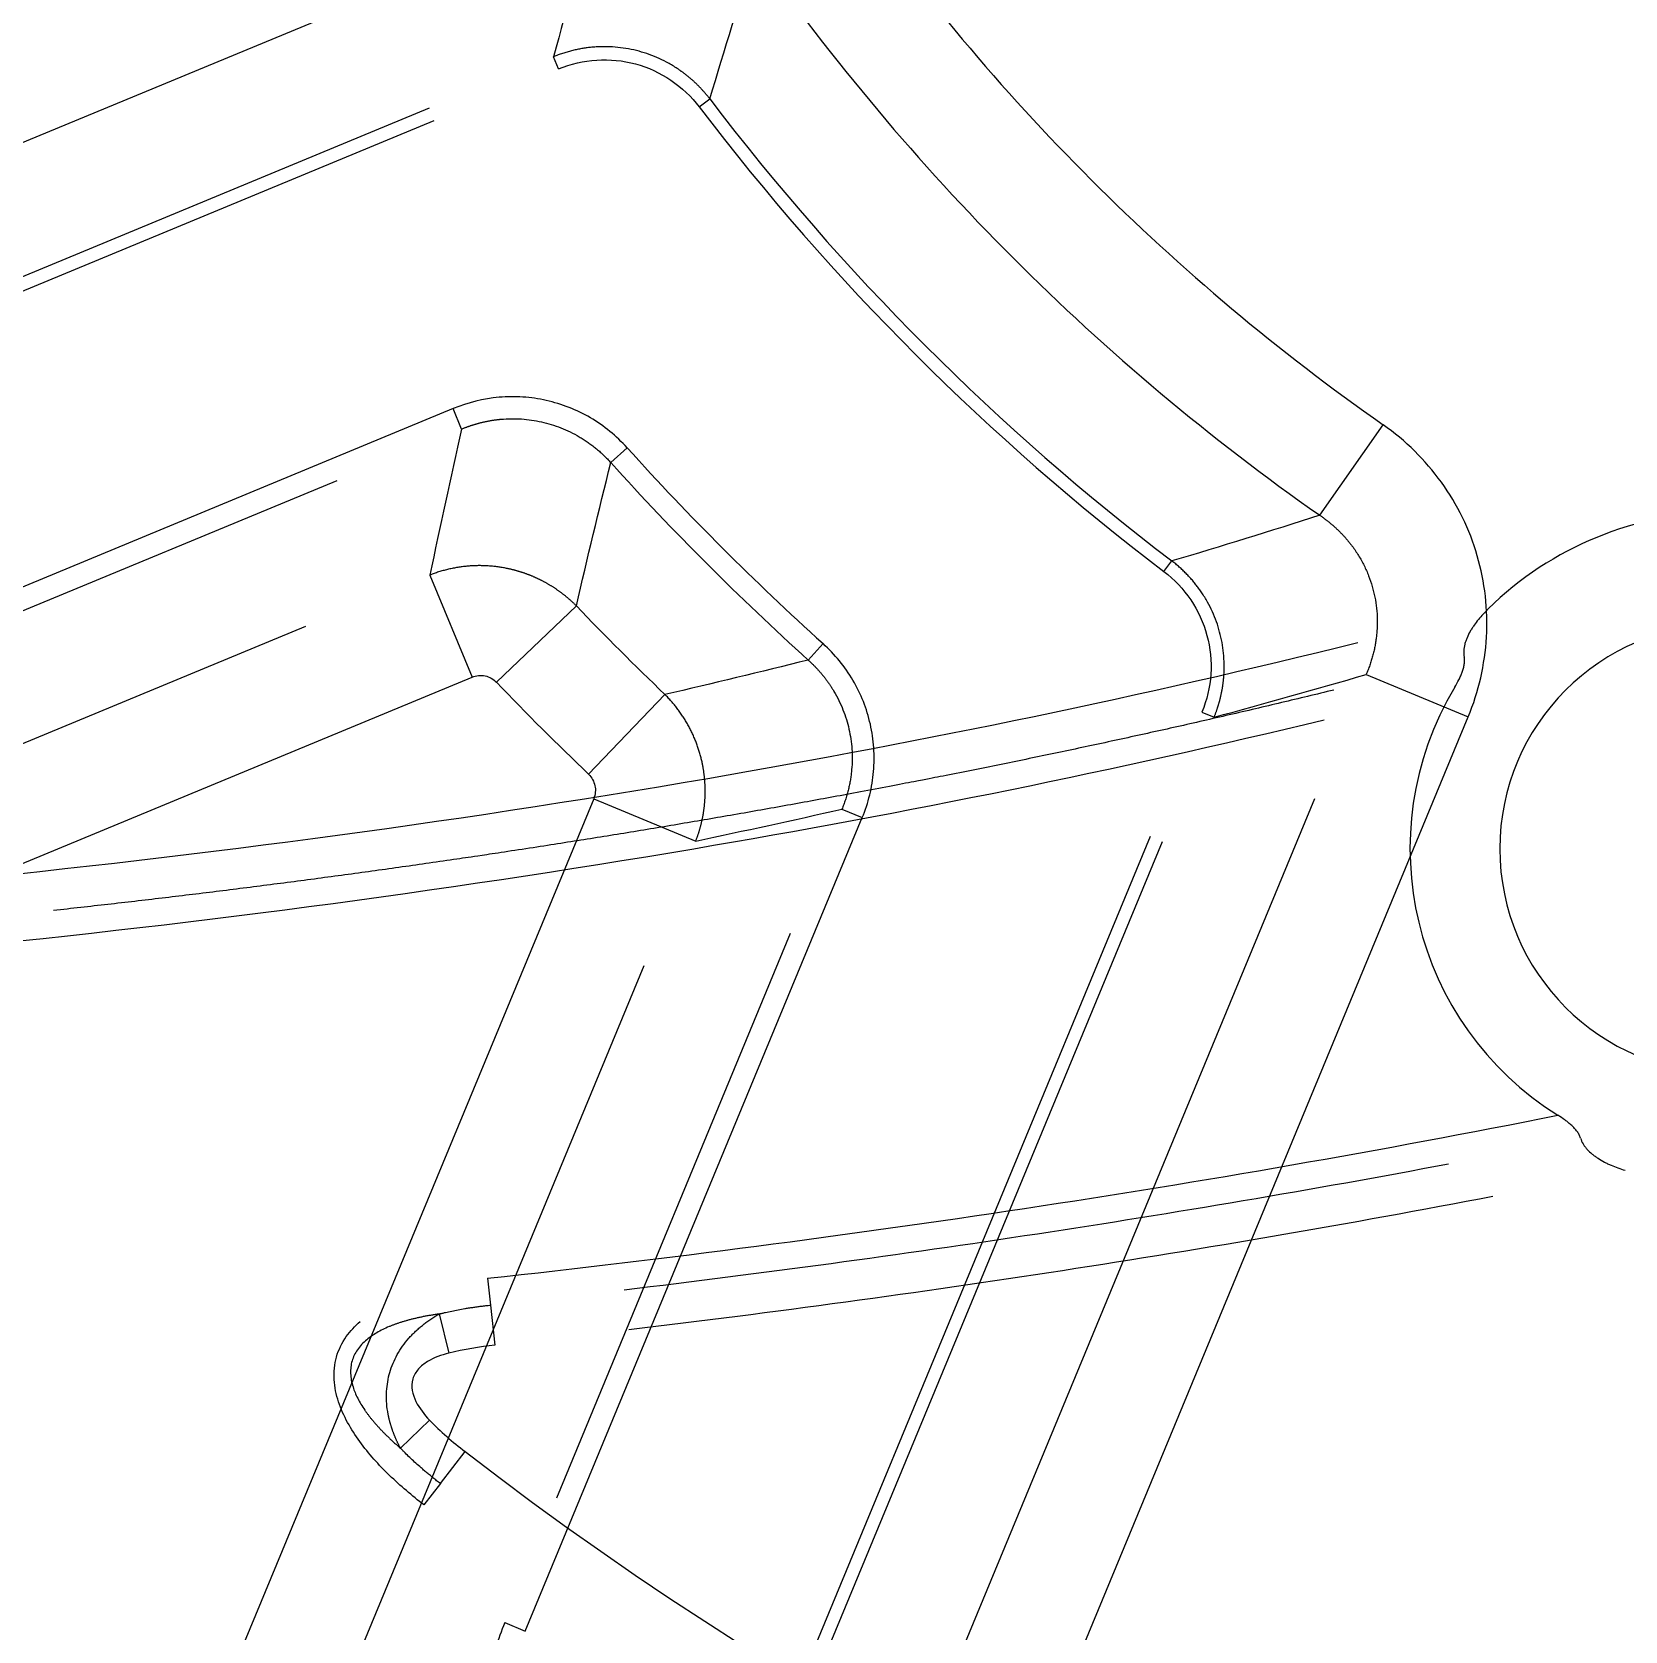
# Model space of a CAD drawing. Header units: millimetres. Extents: x 18 to 755, y 19 to 576.
# Drawn here: x 104.57 to 140.07, y 184.65 to 220.29 of the extents above; entities that cross this region are included whole.
import ezdxf

# ---------------------------------------------------------------- set-up
doc = ezdxf.new("R2010")
doc.units = ezdxf.units.MM
doc.layers.add('1', color=7, linetype='Continuous', true_color=0xffffff)

msp = doc.modelspace()

# ---------------------------------------------------------------- linework, layer by layer
at = {"layer": '1', "color": 7, "lineweight": -3}
for p, q in [((60.104, 199.503), (114.37, 221.979)), ((116.304, 219.467), (116.191, 219.74)), ((113.419, 218.592), (95.105, 211.006)), ((119.438, 218.62), (119.673, 218.799)), ((92.446, 209.585), (113.532, 218.319)), ((113.954, 211.897), (95.823, 204.387)), ((114.142, 211.442), (113.954, 211.897)), ((133.265, 209.519), (134.678, 211.536)), ((117.466, 210.693), (117.831, 211.022)), ((98.784, 205.08), (111.37, 210.294)), ((113.433, 208.186), (114.375, 205.912)), ((129.792, 208.266), (129.971, 208.501)), ((114.919, 205.797), (116.698, 207.499)), ((110.661, 207.038), (67.021, 188.961)), ((121.866, 206.292), (122.196, 206.658)), ((67.963, 186.686), (114.375, 205.912)), ((134.299, 205.969), (136.574, 205.027)), ((116.97, 203.746), (118.673, 205.524)), ((111.799, 145.219), (136.574, 205.027)), ((130.639, 205.132), (130.912, 205.019)), ((117.085, 203.202), (97.859, 156.79)), ((133.151, 203.198), (110.673, 148.933)), ((117.085, 203.202), (119.359, 202.259)), ((122.616, 202.969), (123.07, 202.78)), ((115.56, 184.65), (123.07, 202.78)), ((129.49, 202.36), (120.756, 181.275)), ((122.177, 183.933), (129.763, 202.247)), ((121.467, 200.197), (116.254, 187.61)), ((100.134, 155.847), (118.211, 199.487)), ((114.721, 192.512), (114.786, 191.915)), ((114.786, 191.915), (114.884, 191.021)), ((113.639, 191.717), (113.858, 190.844)), ((112.776, 188.729), (113.427, 189.35)), ((113.669, 187.935), (114.218, 188.648)), ((113.669, 187.935), (113.302, 187.46)), ((115.105, 184.839), (115.56, 184.65))]:
    msp.add_line(p, q, dxfattribs=at)
for centre, radius, start, end in [((162.711, 251.538), 136.863, 90, 270), ((162.711, 251.538), 129, 90, 270), ((162.711, 251.538), 95.586, 90, 270), ((162.711, 251.538), 94.686, 90, 270), ((162.711, 251.538), 94.086, 90, 270), ((162.711, 251.538), 80.914, 52.3649, 218.78955), ((162.711, 251.538), 80.314, 90, 218.78955), ((162.711, 251.538), 79.414, 90, 218.78955), ((162.711, 251.538), 79.414, 232.3649, 38.78955), ((162.711, 251.538), 48.847, 215.0204, 234.9777), ((162.711, 251.538), 51.309, 215.0204, 234.9777), ((162.711, 251.538), 54.37, 217.2601, 232.738), ((162.711, 251.538), 54.075, 217.2601, 232.738), ((162.711, 251.538), 60.462, 222.07411, 227.92589), ((162.711, 251.538), 60.954, 222.07411, 227.92589), ((142.278, 202.086), 7.5, 90, 134.5039), ((162.711, 251.538), 63.691, 223.74355, 226.25645), ((142.278, 202.086), 5, 90, 270), ((162.711, 251.538), 66.153, 223.74355, 226.25645), ((142.278, 202.086), 7, 149.0415, 238.0414)]:
    msp.add_arc(centre, radius, start, end, dxfattribs=at)
for points in [[(117.142, 223.127), (116.811, 221.993), (116.495, 220.864), (116.191, 219.74)], [(119.673, 218.799), (119.999, 219.894), (120.338, 220.992), (120.692, 222.093)], [(114.142, 211.442), (113.896, 210.353), (113.66, 209.268), (113.433, 208.186)], [(116.698, 207.499), (116.944, 208.561), (117.2, 209.626), (117.466, 210.693)], [(133.265, 209.519), (132.164, 209.166), (131.066, 208.827), (129.971, 208.501)], [(121.866, 206.292), (120.799, 206.027), (119.735, 205.771), (118.673, 205.524)], [(130.912, 205.019), (132.036, 205.323), (133.165, 205.639), (134.299, 205.969)], [(119.359, 202.259), (120.441, 202.487), (121.527, 202.723), (122.616, 202.969)], [(114.884, 191.021), (114.539, 190.983), (114.196, 190.929), (113.858, 190.844)], [(113.427, 189.35), (113.671, 189.094), (113.938, 188.864), (114.218, 188.648)]]:
    msp.add_open_spline(points, degree=3, dxfattribs=at)
for points, knots in [([(119.673, 218.799), (119.668, 218.806), (119.658, 218.819), (119.642, 218.839), (119.626, 218.859), (119.61, 218.878), (119.594, 218.898), (119.578, 218.917), (119.562, 218.936), (119.546, 218.955), (119.529, 218.973), (119.512, 218.992), (119.496, 219.01), (119.479, 219.028), (119.462, 219.046), (119.445, 219.064), (119.427, 219.082), (119.41, 219.099), (119.393, 219.117), (119.375, 219.134), (119.358, 219.15), (119.34, 219.167), (119.322, 219.184), (119.304, 219.2), (119.286, 219.216), (119.268, 219.232), (119.25, 219.248), (119.232, 219.263), (119.214, 219.279), (119.196, 219.294), (119.177, 219.309), (119.159, 219.323), (119.14, 219.338), (119.122, 219.352), (119.103, 219.367), (119.085, 219.381), (119.066, 219.394), (119.047, 219.408), (119.028, 219.421), (119.01, 219.434), (118.991, 219.447), (118.911, 219.502), (118.766, 219.591), (118.549, 219.701), (118.326, 219.792), (118.097, 219.865), (117.863, 219.918), (117.624, 219.952), (117.381, 219.967), (117.202, 219.963), (117.088, 219.955), (117.04, 219.951), (116.991, 219.946), (116.942, 219.94), (116.892, 219.933), (116.843, 219.925), (116.793, 219.917), (116.743, 219.907), (116.693, 219.897), (116.643, 219.885), (116.592, 219.873), (116.542, 219.86), (116.492, 219.845), (116.441, 219.83), (116.391, 219.814), (116.341, 219.797), (116.291, 219.779), (116.241, 219.76), (116.208, 219.746), (116.191, 219.74)], [0, 0, 0, 0, 0.006529, 0.013047, 0.019555, 0.026051, 0.032536, 0.039009, 0.045469, 0.051917, 0.058352, 0.064774, 0.071182, 0.077576, 0.083955, 0.09032, 0.09667, 0.103004, 0.109323, 0.115626, 0.121912, 0.128181, 0.134434, 0.140669, 0.146886, 0.153086, 0.159267, 0.165429, 0.171573, 0.177697, 0.183801, 0.189886, 0.195951, 0.201995, 0.208019, 0.214022, 0.220003, 0.225963, 0.231901, 0.237817, 0.243711, 0.249582, 0.312525, 0.375222, 0.437468, 0.499068, 0.560676, 0.622939, 0.685659, 0.748632, 0.7611, 0.773669, 0.786336, 0.799098, 0.811953, 0.824897, 0.837929, 0.851045, 0.864243, 0.877519, 0.89087, 0.904293, 0.917785, 0.931343, 0.944963, 0.958642, 0.972377, 0.986164, 1, 1, 1, 1]), ([(116.304, 219.467), (116.576, 219.579), (116.861, 219.646), (117.444, 219.685), (117.735, 219.656), (118.3, 219.503), (118.564, 219.382), (119.05, 219.053), (119.26, 218.854), (119.438, 218.62)], [0, 0, 0, 0, 0.25, 0.25, 0.5, 0.5, 0.75, 0.75, 1, 1, 1, 1]), ([(117.831, 211.022), (117.712, 211.155), (117.583, 211.277), (117.309, 211.501), (117.162, 211.603), (116.858, 211.781), (116.7, 211.858), (116.372, 211.987), (116.201, 212.04), (115.856, 212.117), (115.682, 212.142), (115.332, 212.166), (115.154, 212.164), (114.624, 212.117), (114.283, 212.034), (113.954, 211.897)], [0, 0, 0, 0, 0.125, 0.125, 0.25, 0.25, 0.375, 0.375, 0.5, 0.5, 0.625, 0.625, 0.75, 0.75, 1, 1, 1, 1]), ([(114.142, 211.442), (114.15, 211.446), (114.167, 211.453), (114.192, 211.463), (114.217, 211.472), (114.242, 211.482), (114.267, 211.491), (114.292, 211.5), (114.317, 211.509), (114.343, 211.518), (114.368, 211.526), (114.393, 211.534), (114.418, 211.542), (114.444, 211.55), (114.469, 211.557), (114.494, 211.564), (114.519, 211.571), (114.545, 211.578), (114.57, 211.584), (114.595, 211.591), (114.62, 211.597), (114.646, 211.602), (114.671, 211.608), (114.696, 211.613), (114.721, 211.618), (114.746, 211.623), (114.771, 211.627), (114.796, 211.632), (114.821, 211.636), (114.846, 211.64), (114.871, 211.643), (114.896, 211.647), (114.921, 211.65), (114.945, 211.653), (114.97, 211.656), (114.995, 211.658), (115.087, 211.667), (115.247, 211.675), (115.475, 211.669), (115.701, 211.645), (115.922, 211.604), (116.14, 211.546), (116.354, 211.472), (116.562, 211.38), (116.712, 211.299), (116.807, 211.242), (116.85, 211.215), (116.894, 211.187), (116.937, 211.158), (116.98, 211.128), (117.023, 211.097), (117.065, 211.065), (117.107, 211.032), (117.149, 210.998), (117.19, 210.963), (117.231, 210.927), (117.272, 210.89), (117.312, 210.852), (117.351, 210.814), (117.39, 210.774), (117.428, 210.734), (117.453, 210.706), (117.466, 210.693)], [0, 0, 0, 0, 0.007423, 0.014834, 0.022232, 0.029616, 0.036986, 0.044342, 0.051683, 0.059008, 0.066318, 0.073613, 0.08089, 0.088151, 0.095394, 0.10262, 0.109828, 0.117017, 0.124188, 0.131339, 0.13847, 0.145582, 0.152673, 0.159743, 0.166793, 0.17382, 0.180826, 0.18781, 0.194771, 0.201709, 0.208624, 0.215516, 0.222383, 0.229226, 0.236045, 0.242839, 0.249607, 0.31255, 0.375247, 0.437527, 0.499226, 0.560966, 0.623281, 0.686008, 0.748976, 0.763016, 0.777162, 0.791412, 0.805763, 0.820211, 0.834754, 0.849388, 0.864111, 0.878918, 0.893806, 0.908772, 0.923812, 0.938923, 0.954101, 0.969343, 0.984643, 1, 1, 1, 1]), ([(136.574, 205.027), (136.81, 205.597), (136.946, 206.189), (137.017, 207.42), (136.948, 208.024), (136.604, 209.208), (136.337, 209.755), (135.616, 210.755), (135.183, 211.182), (134.678, 211.536)], [0, 0, 0, 0, 0.25, 0.25, 0.5, 0.5, 0.75, 0.75, 1, 1, 1, 1]), ([(133.265, 209.519), (133.272, 209.514), (133.287, 209.505), (133.309, 209.489), (133.33, 209.474), (133.352, 209.459), (133.373, 209.443), (133.394, 209.428), (133.415, 209.412), (133.436, 209.396), (133.456, 209.38), (133.476, 209.364), (133.496, 209.347), (133.516, 209.331), (133.536, 209.314), (133.555, 209.298), (133.575, 209.281), (133.594, 209.264), (133.613, 209.247), (133.631, 209.229), (133.65, 209.212), (133.668, 209.195), (133.686, 209.177), (133.704, 209.16), (133.722, 209.142), (133.739, 209.124), (133.756, 209.106), (133.773, 209.089), (133.79, 209.071), (133.807, 209.052), (133.823, 209.034), (133.839, 209.016), (133.855, 208.998), (133.871, 208.979), (133.886, 208.961), (133.902, 208.943), (133.917, 208.924), (133.931, 208.906), (133.946, 208.887), (133.961, 208.868), (133.975, 208.85), (134.035, 208.769), (134.134, 208.623), (134.257, 208.401), (134.358, 208.171), (134.438, 207.936), (134.497, 207.693), (134.535, 207.445), (134.551, 207.193), (134.546, 207.007), (134.536, 206.889), (134.531, 206.84), (134.525, 206.79), (134.519, 206.74), (134.511, 206.689), (134.503, 206.639), (134.493, 206.588), (134.483, 206.536), (134.471, 206.485), (134.458, 206.434), (134.445, 206.382), (134.43, 206.33), (134.415, 206.279), (134.398, 206.227), (134.38, 206.175), (134.362, 206.123), (134.342, 206.072), (134.321, 206.02), (134.306, 205.986), (134.299, 205.969)], [0, 0, 0, 0, 0.006622, 0.013229, 0.019821, 0.026397, 0.032958, 0.039502, 0.04603, 0.052541, 0.059034, 0.06551, 0.071969, 0.078408, 0.08483, 0.091232, 0.097615, 0.103979, 0.110323, 0.116647, 0.12295, 0.129232, 0.135493, 0.141733, 0.147951, 0.154147, 0.160321, 0.166472, 0.1726, 0.178705, 0.184786, 0.190844, 0.196878, 0.202887, 0.208872, 0.214832, 0.220767, 0.226677, 0.232562, 0.23842, 0.244253, 0.250059, 0.313341, 0.376201, 0.438468, 0.499984, 0.561485, 0.623762, 0.686655, 0.749995, 0.762241, 0.774603, 0.787078, 0.799664, 0.81236, 0.825161, 0.838067, 0.851073, 0.864178, 0.877379, 0.890672, 0.904055, 0.917526, 0.93108, 0.944715, 0.958428, 0.972215, 0.986073, 1, 1, 1, 1]), ([(116.698, 207.499), (116.691, 207.506), (116.678, 207.519), (116.659, 207.538), (116.639, 207.557), (116.619, 207.576), (116.599, 207.595), (116.578, 207.614), (116.558, 207.632), (116.537, 207.65), (116.516, 207.668), (116.495, 207.686), (116.474, 207.704), (116.453, 207.721), (116.431, 207.738), (116.409, 207.755), (116.388, 207.772), (116.366, 207.789), (116.344, 207.805), (116.322, 207.821), (116.299, 207.837), (116.277, 207.853), (116.254, 207.869), (116.231, 207.884), (116.209, 207.899), (116.186, 207.914), (116.163, 207.929), (116.139, 207.943), (116.116, 207.957), (116.093, 207.971), (116.069, 207.985), (116.046, 207.999), (116.022, 208.012), (115.998, 208.025), (115.975, 208.038), (115.951, 208.051), (115.927, 208.063), (115.903, 208.075), (115.879, 208.087), (115.854, 208.099), (115.83, 208.11), (115.806, 208.121), (115.782, 208.132), (115.757, 208.143), (115.733, 208.154), (115.708, 208.164), (115.684, 208.174), (115.659, 208.184), (115.634, 208.193), (115.61, 208.203), (115.585, 208.212), (115.56, 208.221), (115.536, 208.23), (115.511, 208.238), (115.486, 208.246), (115.462, 208.254), (115.437, 208.262), (115.412, 208.269), (115.387, 208.277), (115.363, 208.284), (115.338, 208.29), (115.313, 208.297), (115.288, 208.303), (115.264, 208.31), (115.239, 208.315), (115.214, 208.321), (115.19, 208.327), (115.158, 208.333), (115.119, 208.341), (115.072, 208.35), (115.025, 208.358), (114.977, 208.365), (114.929, 208.372), (114.881, 208.378), (114.833, 208.383), (114.784, 208.387), (114.735, 208.39), (114.685, 208.393), (114.635, 208.395), (114.586, 208.396), (114.536, 208.397), (114.485, 208.396), (114.435, 208.395), (114.384, 208.393), (114.334, 208.389), (114.283, 208.386), (114.232, 208.381), (114.182, 208.375), (114.131, 208.369), (114.08, 208.361), (114.029, 208.353), (113.979, 208.344), (113.928, 208.334), (113.878, 208.323), (113.827, 208.311), (113.777, 208.299), (113.727, 208.285), (113.677, 208.271), (113.628, 208.256), (113.578, 208.24), (113.53, 208.223), (113.481, 208.205), (113.449, 208.192), (113.433, 208.186)], [0, 0, 0, 0, 0.007816, 0.015634, 0.023453, 0.031272, 0.039091, 0.046911, 0.05473, 0.062547, 0.070364, 0.078178, 0.08599, 0.0938, 0.101606, 0.109409, 0.117208, 0.125003, 0.132793, 0.140578, 0.148358, 0.156131, 0.163898, 0.171659, 0.179412, 0.187158, 0.194896, 0.202625, 0.210346, 0.218057, 0.22576, 0.233452, 0.241134, 0.248805, 0.256466, 0.264115, 0.271752, 0.279377, 0.286989, 0.294589, 0.302175, 0.309748, 0.317306, 0.324851, 0.33238, 0.339895, 0.347394, 0.354878, 0.362346, 0.369797, 0.377231, 0.384649, 0.392049, 0.399432, 0.406796, 0.414143, 0.42147, 0.428779, 0.436069, 0.443339, 0.45059, 0.45782, 0.46503, 0.47222, 0.479389, 0.486537, 0.493663, 0.500768, 0.514141, 0.527591, 0.541114, 0.55471, 0.568376, 0.58211, 0.595911, 0.609777, 0.623705, 0.637693, 0.65174, 0.665842, 0.679998, 0.694206, 0.708463, 0.722766, 0.737114, 0.751504, 0.765932, 0.780398, 0.794898, 0.809429, 0.82399, 0.838577, 0.853187, 0.867819, 0.882469, 0.897134, 0.911812, 0.926501, 0.941197, 0.955897, 0.9706, 0.985302, 1, 1, 1, 1]), ([(129.792, 208.266), (130.026, 208.088), (130.227, 207.875), (130.554, 207.39), (130.676, 207.125), (130.828, 206.56), (130.857, 206.271), (130.817, 205.685), (130.751, 205.403), (130.639, 205.132)], [0, 0, 0, 0, 0.25, 0.25, 0.5, 0.5, 0.75, 0.75, 1, 1, 1, 1]), ([(130.912, 205.019), (130.915, 205.027), (130.921, 205.042), (130.93, 205.066), (130.94, 205.089), (130.948, 205.113), (130.957, 205.137), (130.966, 205.16), (130.974, 205.184), (130.982, 205.208), (130.99, 205.231), (130.997, 205.255), (131.005, 205.279), (131.012, 205.302), (131.019, 205.326), (131.026, 205.35), (131.032, 205.374), (131.039, 205.397), (131.045, 205.421), (131.051, 205.445), (131.056, 205.469), (131.062, 205.492), (131.067, 205.516), (131.072, 205.54), (131.077, 205.563), (131.082, 205.587), (131.086, 205.61), (131.091, 205.634), (131.095, 205.657), (131.099, 205.681), (131.102, 205.704), (131.106, 205.727), (131.109, 205.751), (131.112, 205.774), (131.115, 205.797), (131.118, 205.82), (131.12, 205.843), (131.122, 205.866), (131.125, 205.889), (131.127, 205.912), (131.128, 205.935), (131.135, 206.031), (131.139, 206.201), (131.125, 206.444), (131.091, 206.683), (131.038, 206.918), (130.967, 207.147), (130.876, 207.37), (130.766, 207.588), (130.673, 207.74), (130.609, 207.834), (130.581, 207.874), (130.552, 207.914), (130.522, 207.953), (130.491, 207.992), (130.459, 208.031), (130.427, 208.07), (130.393, 208.108), (130.359, 208.146), (130.324, 208.184), (130.288, 208.221), (130.251, 208.258), (130.213, 208.294), (130.175, 208.33), (130.136, 208.366), (130.096, 208.4), (130.055, 208.434), (130.013, 208.468), (129.985, 208.49), (129.971, 208.501)], [0, 0, 0, 0, 0.00653, 0.013049, 0.019558, 0.026055, 0.032541, 0.039014, 0.045476, 0.051924, 0.05836, 0.064782, 0.071191, 0.077585, 0.083965, 0.09033, 0.09668, 0.103015, 0.109334, 0.115637, 0.121923, 0.128192, 0.134445, 0.14068, 0.146897, 0.153096, 0.159277, 0.165439, 0.171582, 0.177706, 0.18381, 0.189894, 0.195958, 0.202002, 0.208025, 0.214027, 0.220007, 0.225966, 0.231904, 0.237819, 0.243712, 0.249582, 0.312536, 0.375236, 0.437479, 0.499068, 0.560687, 0.622954, 0.68567, 0.748632, 0.761102, 0.773673, 0.786341, 0.799105, 0.811961, 0.824907, 0.837939, 0.851056, 0.864254, 0.87753, 0.890881, 0.904303, 0.917795, 0.931352, 0.944971, 0.958648, 0.972381, 0.986166, 1, 1, 1, 1]), ([(137.021, 207.435), (136.982, 207.397), (136.945, 207.358), (136.872, 207.278), (136.836, 207.238), (136.768, 207.154), (136.736, 207.111), (136.69, 207.045), (136.675, 207.023), (136.646, 206.978), (136.632, 206.955), (136.592, 206.885), (136.569, 206.838), (136.538, 206.766), (136.528, 206.741), (136.512, 206.693), (136.504, 206.668), (136.485, 206.594), (136.478, 206.546), (136.474, 206.475), (136.474, 206.451), (136.478, 206.406), (136.481, 206.383), (136.485, 206.362)], [0, 0, 0, 0, 0.125, 0.125, 0.25, 0.25, 0.375, 0.375, 0.4375, 0.4375, 0.5, 0.5, 0.625, 0.625, 0.6875, 0.6875, 0.75, 0.75, 0.875, 0.875, 0.9375, 0.9375, 1, 1, 1, 1]), ([(101.975, 201.298), (107.886, 201.873), (113.776, 202.649), (124.488, 204.493), (129.328, 205.491), (134.116, 206.685)], [0, 0, 0, 0, 0.54601, 0.54601, 1, 1, 1, 1]), ([(123.07, 202.78), (123.139, 202.945), (123.194, 203.113), (123.278, 203.458), (123.307, 203.634), (123.337, 203.985), (123.339, 204.161), (123.315, 204.512), (123.289, 204.689), (123.211, 205.034), (123.159, 205.202), (123.03, 205.528), (122.952, 205.689), (122.682, 206.147), (122.46, 206.419), (122.196, 206.658)], [0, 0, 0, 0, 0.125, 0.125, 0.25, 0.25, 0.375, 0.375, 0.5, 0.5, 0.625, 0.625, 0.75, 0.75, 1, 1, 1, 1]), ([(121.866, 206.292), (121.872, 206.286), (121.886, 206.274), (121.906, 206.256), (121.925, 206.238), (121.945, 206.219), (121.964, 206.2), (121.983, 206.182), (122.002, 206.163), (122.02, 206.144), (122.039, 206.124), (122.057, 206.105), (122.075, 206.086), (122.092, 206.066), (122.11, 206.046), (122.127, 206.027), (122.144, 206.007), (122.161, 205.987), (122.178, 205.967), (122.194, 205.947), (122.211, 205.926), (122.227, 205.906), (122.242, 205.886), (122.258, 205.865), (122.273, 205.845), (122.288, 205.824), (122.303, 205.803), (122.318, 205.783), (122.332, 205.762), (122.346, 205.741), (122.36, 205.72), (122.374, 205.699), (122.388, 205.678), (122.401, 205.657), (122.414, 205.636), (122.427, 205.615), (122.474, 205.535), (122.551, 205.394), (122.643, 205.186), (122.718, 204.972), (122.776, 204.754), (122.818, 204.533), (122.842, 204.307), (122.848, 204.079), (122.84, 203.91), (122.829, 203.8), (122.823, 203.749), (122.817, 203.698), (122.809, 203.646), (122.8, 203.594), (122.79, 203.542), (122.78, 203.49), (122.768, 203.438), (122.755, 203.386), (122.741, 203.333), (122.726, 203.281), (122.711, 203.229), (122.694, 203.176), (122.676, 203.124), (122.657, 203.072), (122.637, 203.02), (122.623, 202.986), (122.616, 202.969)], [0, 0, 0, 0, 0.007422, 0.014832, 0.022228, 0.029611, 0.03698, 0.044335, 0.051675, 0.059001, 0.06631, 0.073604, 0.080881, 0.088141, 0.095384, 0.10261, 0.109817, 0.117007, 0.124177, 0.131328, 0.13846, 0.145571, 0.152663, 0.159734, 0.166783, 0.173811, 0.180818, 0.187802, 0.194764, 0.201703, 0.208618, 0.215511, 0.222379, 0.229223, 0.236043, 0.242838, 0.249607, 0.312539, 0.375233, 0.437516, 0.499226, 0.560955, 0.623267, 0.685997, 0.748976, 0.763013, 0.777158, 0.791406, 0.805755, 0.820202, 0.834744, 0.849378, 0.8641, 0.878907, 0.893795, 0.908762, 0.923803, 0.938915, 0.954095, 0.969338, 0.984641, 1, 1, 1, 1]), ([(136.275, 205.687), (136.308, 205.742), (136.339, 205.797), (136.374, 205.868), (136.381, 205.882), (136.395, 205.911), (136.401, 205.925), (136.42, 205.968), (136.431, 205.996), (136.452, 206.054), (136.461, 206.082), (136.473, 206.126), (136.476, 206.14), (136.482, 206.169), (136.485, 206.184), (136.491, 206.227), (136.494, 206.255), (136.494, 206.296), (136.493, 206.31), (136.49, 206.336), (136.488, 206.349), (136.485, 206.362)], [0, 0, 0, 0, 0.25, 0.25, 0.3125, 0.3125, 0.375, 0.375, 0.5, 0.5, 0.625, 0.625, 0.6875, 0.6875, 0.75, 0.75, 0.875, 0.875, 0.9375, 0.9375, 1, 1, 1, 1]), ([(114.375, 205.912), (114.467, 205.95), (114.568, 205.959), (114.76, 205.919), (114.85, 205.869), (114.919, 205.797)], [0, 0, 0, 0, 0.5, 0.5, 1, 1, 1, 1]), ([(119.359, 202.259), (119.363, 202.268), (119.369, 202.285), (119.379, 202.311), (119.389, 202.337), (119.398, 202.362), (119.407, 202.389), (119.416, 202.415), (119.424, 202.441), (119.433, 202.467), (119.441, 202.493), (119.449, 202.52), (119.456, 202.546), (119.464, 202.573), (119.471, 202.599), (119.478, 202.626), (119.484, 202.653), (119.491, 202.68), (119.497, 202.706), (119.503, 202.733), (119.508, 202.76), (119.514, 202.787), (119.519, 202.814), (119.524, 202.841), (119.528, 202.868), (119.533, 202.895), (119.537, 202.922), (119.541, 202.949), (119.544, 202.976), (119.548, 203.003), (119.551, 203.03), (119.554, 203.057), (119.556, 203.084), (119.559, 203.111), (119.561, 203.138), (119.563, 203.165), (119.565, 203.192), (119.566, 203.219), (119.567, 203.246), (119.568, 203.273), (119.569, 203.299), (119.569, 203.326), (119.57, 203.353), (119.57, 203.379), (119.57, 203.406), (119.569, 203.433), (119.568, 203.459), (119.568, 203.486), (119.566, 203.512), (119.565, 203.538), (119.563, 203.565), (119.562, 203.591), (119.56, 203.617), (119.557, 203.643), (119.555, 203.669), (119.552, 203.695), (119.549, 203.72), (119.546, 203.746), (119.543, 203.772), (119.539, 203.797), (119.536, 203.823), (119.532, 203.848), (119.528, 203.873), (119.523, 203.898), (119.519, 203.923), (119.514, 203.948), (119.509, 203.973), (119.503, 204.004), (119.494, 204.044), (119.483, 204.09), (119.471, 204.136), (119.459, 204.183), (119.446, 204.229), (119.431, 204.276), (119.416, 204.322), (119.401, 204.369), (119.384, 204.415), (119.367, 204.461), (119.349, 204.508), (119.33, 204.554), (119.31, 204.6), (119.289, 204.645), (119.267, 204.691), (119.245, 204.736), (119.222, 204.781), (119.198, 204.826), (119.173, 204.871), (119.147, 204.915), (119.121, 204.959), (119.094, 205.002), (119.066, 205.045), (119.037, 205.088), (119.007, 205.13), (118.977, 205.172), (118.946, 205.214), (118.914, 205.254), (118.882, 205.295), (118.849, 205.335), (118.815, 205.374), (118.78, 205.412), (118.745, 205.45), (118.709, 205.488), (118.685, 205.512), (118.673, 205.524)], [0, 0, 0, 0, 0.007817, 0.015635, 0.023454, 0.031273, 0.039093, 0.046913, 0.054732, 0.06255, 0.070367, 0.078181, 0.085994, 0.093804, 0.10161, 0.109414, 0.117213, 0.125008, 0.132798, 0.140583, 0.148363, 0.156137, 0.163904, 0.171664, 0.179418, 0.187164, 0.194902, 0.202631, 0.210352, 0.218064, 0.225766, 0.233458, 0.24114, 0.248812, 0.256472, 0.264121, 0.271758, 0.279383, 0.286995, 0.294595, 0.302181, 0.309754, 0.317312, 0.324857, 0.332386, 0.339901, 0.3474, 0.354883, 0.362351, 0.369802, 0.377236, 0.384654, 0.392054, 0.399436, 0.4068, 0.414146, 0.421474, 0.428782, 0.436072, 0.443342, 0.450592, 0.457822, 0.465032, 0.472222, 0.47939, 0.486537, 0.493663, 0.500768, 0.514142, 0.527592, 0.541116, 0.554712, 0.568379, 0.582114, 0.595915, 0.609781, 0.623709, 0.637698, 0.651745, 0.665848, 0.680004, 0.694212, 0.708469, 0.722773, 0.73712, 0.75151, 0.765939, 0.780404, 0.794904, 0.809435, 0.823996, 0.838582, 0.853192, 0.867824, 0.882473, 0.897138, 0.911816, 0.926504, 0.941199, 0.955899, 0.970601, 0.985302, 1, 1, 1, 1]), ([(133.366, 204.955), (128.719, 203.828), (124.028, 202.88), (113.613, 201.114), (107.876, 200.365), (102.121, 199.805)], [0, 0, 0, 0, 0.452664, 0.452664, 1, 1, 1, 1]), ([(116.97, 203.746), (117.042, 203.677), (117.092, 203.588), (117.132, 203.396), (117.123, 203.293), (117.085, 203.202)], [0, 0, 0, 0, 0.5, 0.5, 1, 1, 1, 1]), ([(114.721, 192.512), (118.72, 192.95), (122.71, 193.467), (130.664, 194.672), (134.628, 195.361), (138.573, 196.147)], [0, 0, 0, 0, 0.5, 0.5, 1, 1, 1, 1]), ([(139.078, 195.636), (139.071, 195.661), (139.061, 195.686), (139.042, 195.723), (139.035, 195.736), (139.02, 195.76), (139.012, 195.772), (138.986, 195.808), (138.966, 195.831), (138.925, 195.876), (138.903, 195.898), (138.869, 195.93), (138.857, 195.94), (138.833, 195.961), (138.821, 195.971), (138.784, 196.001), (138.758, 196.021), (138.681, 196.077), (138.628, 196.113), (138.573, 196.147)], [0, 0, 0, 0, 0.125, 0.125, 0.1875, 0.1875, 0.25, 0.25, 0.375, 0.375, 0.5, 0.5, 0.5625, 0.5625, 0.625, 0.625, 0.75, 0.75, 1, 1, 1, 1]), ([(139.078, 195.636), (139.09, 195.593), (139.108, 195.551), (139.145, 195.488), (139.158, 195.468), (139.181, 195.438), (139.189, 195.428), (139.205, 195.408), (139.213, 195.398), (139.256, 195.351), (139.295, 195.315), (139.347, 195.272), (139.357, 195.264), (139.379, 195.247), (139.411, 195.223), (139.445, 195.201), (139.513, 195.157), (139.56, 195.13), (139.633, 195.091), (139.657, 195.079), (139.707, 195.055), (139.732, 195.044), (139.808, 195.011), (139.86, 194.991), (139.963, 194.953), (140.016, 194.935), (140.069, 194.919)], [0, 0, 0, 0, 0.125, 0.125, 0.1875, 0.1875, 0.21875, 0.21875, 0.25, 0.25, 0.375, 0.375, 0.40625, 0.40625, 0.4375, 0.5, 0.5, 0.625, 0.625, 0.6875, 0.6875, 0.75, 0.75, 0.875, 0.875, 1, 1, 1, 1]), ([(117.767, 192.257), (120.841, 192.625), (123.911, 193.04), (130.034, 193.972), (133.089, 194.489), (136.133, 195.063)], [0, 0, 0, 0, 0.499969, 0.499969, 1, 1, 1, 1]), ([(137.126, 194.336), (133.941, 193.724), (130.743, 193.175), (124.318, 192.187), (121.095, 191.749), (117.865, 191.362)], [0, 0, 0, 0, 0.499816, 0.499816, 1, 1, 1, 1]), ([(113.639, 191.717), (113.642, 191.717), (113.653, 191.72), (113.677, 191.726), (113.721, 191.737), (113.804, 191.756), (113.922, 191.782), (114.065, 191.81), (114.19, 191.833), (114.299, 191.851), (114.391, 191.865), (114.485, 191.878), (114.583, 191.891), (114.684, 191.904), (114.752, 191.911), (114.786, 191.915)], [0, 0, 0, 0, 0.007968, 0.031308, 0.062604, 0.125165, 0.250186, 0.3726, 0.500026, 0.577344, 0.657048, 0.739152, 0.82367, 0.910616, 1, 1, 1, 1]), ([(113.302, 187.46), (113.035, 187.666), (112.778, 187.884), (112.294, 188.353), (112.07, 188.601), (111.675, 189.143), (111.503, 189.44), (111.346, 189.919), (111.31, 190.087), (111.29, 190.424), (111.307, 190.596), (111.398, 190.919), (111.474, 191.074), (111.659, 191.336), (111.765, 191.449), (111.88, 191.548)], [0, 0, 0, 0, 0.201974, 0.201974, 0.403949, 0.403949, 0.605923, 0.605923, 0.70691, 0.70691, 0.807897, 0.807897, 0.908884, 0.908884, 1, 1, 1, 1]), ([(113.639, 191.717), (113.624, 191.714), (113.596, 191.71), (113.553, 191.704), (113.511, 191.697), (113.469, 191.69), (113.428, 191.683), (113.387, 191.676), (113.347, 191.668), (113.307, 191.661), (113.268, 191.653), (113.229, 191.645), (113.191, 191.636), (113.153, 191.628), (113.115, 191.619), (113.079, 191.611), (113.042, 191.602), (113.006, 191.593), (112.971, 191.583), (112.936, 191.574), (112.902, 191.564), (112.868, 191.554), (112.834, 191.544), (112.802, 191.534), (112.769, 191.524), (112.737, 191.513), (112.706, 191.503), (112.675, 191.492), (112.645, 191.481), (112.615, 191.47), (112.585, 191.458), (112.556, 191.447), (112.488, 191.419), (112.384, 191.372), (112.252, 191.302), (112.133, 191.227), (112.019, 191.14), (111.912, 191.04), (111.818, 190.924), (111.746, 190.801), (111.696, 190.67), (111.668, 190.533), (111.663, 190.39), (111.68, 190.241), (111.716, 190.098), (111.765, 189.963), (111.825, 189.835), (111.898, 189.704), (111.965, 189.6), (112.019, 189.524), (112.056, 189.474), (112.094, 189.423), (112.135, 189.372), (112.178, 189.321), (112.222, 189.269), (112.269, 189.217), (112.317, 189.164), (112.367, 189.111), (112.42, 189.057), (112.474, 189.003), (112.531, 188.949), (112.589, 188.894), (112.649, 188.839), (112.712, 188.784), (112.754, 188.747), (112.776, 188.729)], [0, 0, 0, 0, 0.009401, 0.018706, 0.027914, 0.037026, 0.046042, 0.054962, 0.063787, 0.072515, 0.081149, 0.089687, 0.098131, 0.106479, 0.114734, 0.122894, 0.13096, 0.138933, 0.146813, 0.1546, 0.162294, 0.169895, 0.177405, 0.184823, 0.19215, 0.199386, 0.206532, 0.213588, 0.220554, 0.227431, 0.23422, 0.24092, 0.247534, 0.281912, 0.314158, 0.344398, 0.372787, 0.406539, 0.438319, 0.468703, 0.49835, 0.527952, 0.558436, 0.590451, 0.624563, 0.652943, 0.6832, 0.715484, 0.74992, 0.76292, 0.776256, 0.789932, 0.803952, 0.818318, 0.833035, 0.848104, 0.863529, 0.879312, 0.895456, 0.911962, 0.928833, 0.946071, 0.963677, 0.981653, 1, 1, 1, 1]), ([(112.776, 188.729), (112.772, 188.737), (112.763, 188.753), (112.751, 188.776), (112.739, 188.8), (112.727, 188.824), (112.716, 188.848), (112.704, 188.872), (112.693, 188.895), (112.683, 188.919), (112.672, 188.943), (112.662, 188.967), (112.652, 188.99), (112.643, 189.014), (112.633, 189.038), (112.624, 189.061), (112.615, 189.085), (112.607, 189.108), (112.598, 189.132), (112.59, 189.155), (112.583, 189.178), (112.575, 189.202), (112.568, 189.225), (112.561, 189.248), (112.554, 189.272), (112.548, 189.295), (112.541, 189.318), (112.535, 189.341), (112.53, 189.364), (112.524, 189.387), (112.519, 189.409), (112.514, 189.432), (112.509, 189.455), (112.505, 189.477), (112.501, 189.5), (112.497, 189.522), (112.482, 189.612), (112.465, 189.768), (112.466, 189.99), (112.49, 190.207), (112.538, 190.417), (112.61, 190.62), (112.705, 190.815), (112.824, 191.003), (112.926, 191.132), (112.998, 191.212), (113.03, 191.246), (113.063, 191.281), (113.098, 191.315), (113.133, 191.348), (113.17, 191.381), (113.208, 191.414), (113.246, 191.446), (113.286, 191.478), (113.326, 191.51), (113.368, 191.541), (113.411, 191.572), (113.454, 191.602), (113.499, 191.631), (113.545, 191.66), (113.591, 191.689), (113.623, 191.707), (113.639, 191.717)], [0, 0, 0, 0, 0.007815, 0.015589, 0.023322, 0.031015, 0.038667, 0.046278, 0.053849, 0.06138, 0.068871, 0.076322, 0.083733, 0.091104, 0.098435, 0.105727, 0.112979, 0.120192, 0.127366, 0.1345, 0.141596, 0.148653, 0.155672, 0.162652, 0.169594, 0.176497, 0.183363, 0.190191, 0.196982, 0.203735, 0.210451, 0.21713, 0.223773, 0.230379, 0.236948, 0.243482, 0.24998, 0.314813, 0.3779, 0.439582, 0.500229, 0.561016, 0.62274, 0.685763, 0.750417, 0.763848, 0.777427, 0.791157, 0.80504, 0.819078, 0.833271, 0.847621, 0.862129, 0.876797, 0.891626, 0.906617, 0.92177, 0.937086, 0.952567, 0.968212, 0.984023, 1, 1, 1, 1]), ([(113.858, 190.844), (113.691, 190.802), (113.528, 190.745), (113.307, 190.61), (113.238, 190.557), (113.124, 190.428), (113.078, 190.351), (113.03, 190.185), (113.027, 190.097), (113.055, 189.926), (113.085, 189.844), (113.199, 189.612), (113.308, 189.475), (113.427, 189.35)], [0, 0, 0, 0, 0.25, 0.25, 0.375, 0.375, 0.5, 0.5, 0.625, 0.625, 0.75, 0.75, 1, 1, 1, 1]), ([(113.669, 187.935), (113.654, 187.946), (113.626, 187.968), (113.585, 188.001), (113.544, 188.033), (113.503, 188.066), (113.464, 188.098), (113.425, 188.129), (113.387, 188.161), (113.35, 188.192), (113.313, 188.223), (113.277, 188.254), (113.242, 188.285), (113.18, 188.338), (113.095, 188.415), (112.986, 188.517), (112.898, 188.604), (112.836, 188.666), (112.804, 188.699), (112.787, 188.717), (112.778, 188.726), (112.776, 188.729)], [0, 0, 0, 0, 0.04489, 0.089198, 0.132921, 0.176058, 0.218609, 0.260572, 0.301946, 0.342731, 0.382926, 0.422531, 0.461547, 0.499972, 0.627223, 0.749777, 0.874802, 0.937375, 0.96868, 0.992032, 1, 1, 1, 1]), ([(115.105, 184.839), (115.027, 184.649), (114.957, 184.461), (114.837, 184.102), (114.789, 183.935), (114.755, 183.789)], [0, 0, 0, 0, 0.5, 0.5, 1, 1, 1, 1])]:
    msp.add_open_spline(points, degree=3, knots=knots, dxfattribs=at)
msp.add_rational_spline([(133.577, 205.624), (128.924, 204.485), (124.226, 203.529), (114.706, 201.902), (109.884, 201.237), (105.047, 200.71)], [0.97722943797, 0.977231480095, 0.977233474296, 0.977232491451, 0.977229745526, 0.977228371675], degree=3, knots=[0, 0, 0, 0, 0.496323, 0.496323, 1, 1, 1, 1], dxfattribs=at)

doc.saveas('drawing.dxf')
